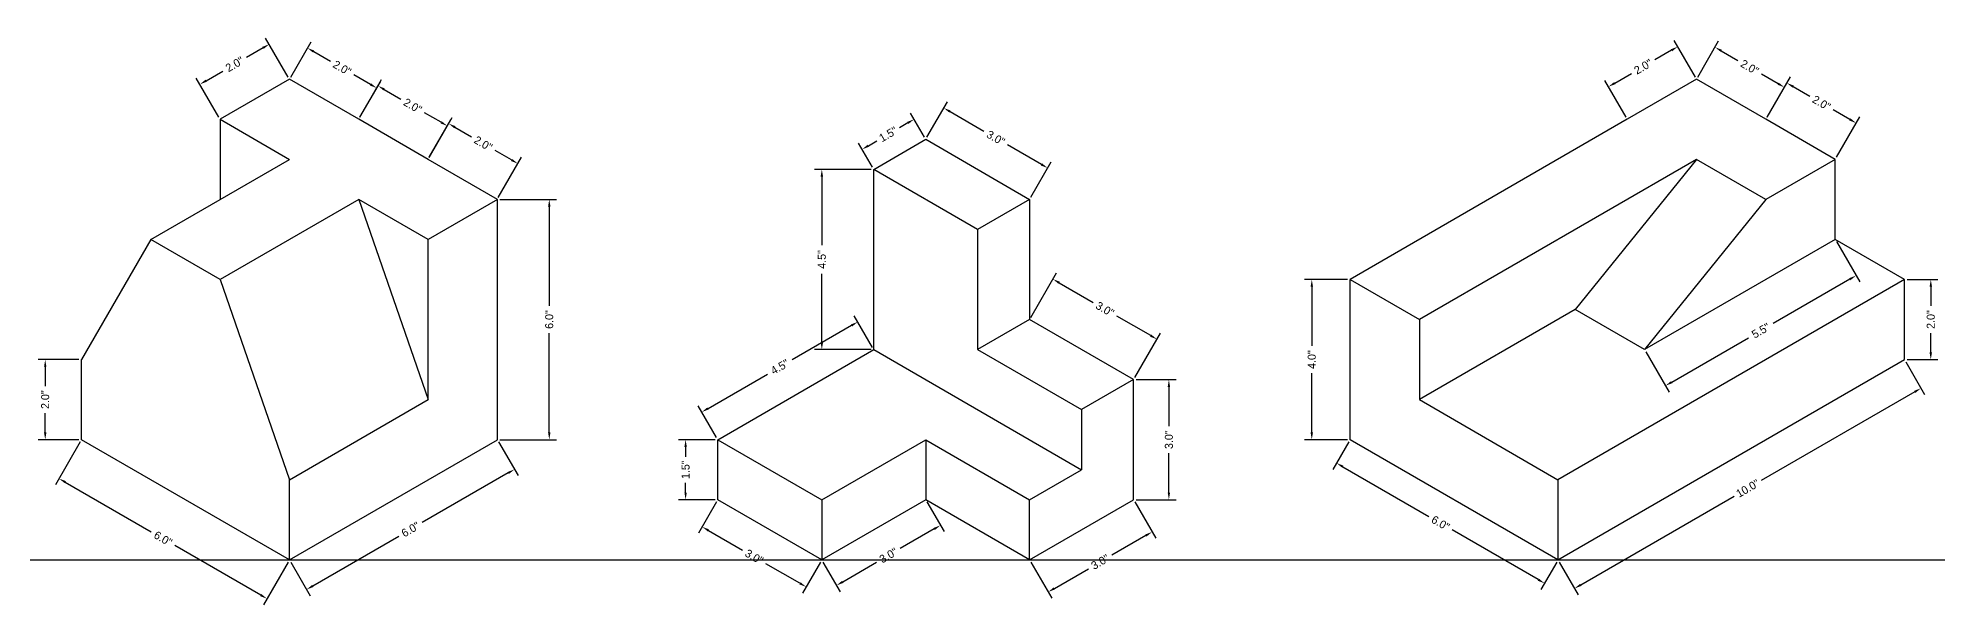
# Model space of a CAD drawing. Header units: inches. Extents: x 42.2 to 124.7, y 21.7 to 45.9.
# Drawn here: x 77.26 to 124.74, y 31.76 to 45.92 of the extents above; entities that cross this region are included whole.
import ezdxf

# ---------------------------------------------------------------- set-up
doc = ezdxf.new("R2010")
doc.units = ezdxf.units.IN
doc.header["$MEASUREMENT"] = 0
doc.dimstyles.get("Standard").update_dxf_attribs({"dimtxt": 0.2, "dimasz": 0.18, "dimexe": 0.18, "dimexo": 0.0625, "dimgap": 0.09, "dimtad": 0, "dimdec": 1, "dimzin": 0, "dimdsep": 46, "dimlunit": 3, "dimtxsty": 'Standard', "dimcen": 0.09, "dimadec": 0, "dimazin": 0, "dimtfac": 1, "dimtdec": 1, "dimtofl": 0, "dimtmove": 0, "dimatfit": 3, "dimfxl": 1, "dimtolj": 1, "dimtzin": 0, "dimarcsym": 0})

# ---------------------------------------------------------------- blocks, each defined once
blk = doc.blocks.new('*D23')
at = {"color": 0, "lineweight": -2}
for p, q in [((88.8, 41.888), (90.215, 41.888)), ((90.035, 41.708), (90.035, 39.228)), ((90.035, 36.068), (90.035, 38.548)), ((88.8, 35.888), (90.215, 35.888))]:
    blk.add_line(p, q, dxfattribs=at)
at = {"color": 0}
for points in [[(90.005, 41.708), (90.065, 41.708), (90.035, 41.888)], [(90.005, 36.068), (90.065, 36.068), (90.035, 35.888)]]:
    blk.add_solid(points, dxfattribs=at)
at = {"layer": 'Defpoints', "color": 0}
for p in [(88.738, 41.888), (88.738, 35.888), (90.035, 35.888)]:
    blk.add_point(p, dxfattribs=at)
at = {"color": 0, "insert": (90.035, 38.888), "char_height": 0.2, "attachment_point": 5, "rotation": 90}
blk.add_mtext('\\A1;6.0"', dxfattribs=at)
blk = doc.blocks.new('*D24')
at = {"color": 0, "lineweight": -2}
for p, q in [((88.769, 35.833), (89.255, 34.991)), ((89.01, 35.057), (86.862, 33.817)), ((84.125, 32.237), (86.273, 33.477)), ((83.573, 32.833), (84.059, 31.991))]:
    blk.add_line(p, q, dxfattribs=at)
at = {"color": 0}
for points in [[(88.995, 35.082), (89.025, 35.031), (89.165, 35.147)], [(84.11, 32.262), (84.14, 32.211), (83.969, 32.147)]]:
    blk.add_solid(points, dxfattribs=at)
at = {"layer": 'Defpoints', "color": 0}
for p in [(88.738, 35.888), (89.165, 35.147), (83.541, 32.888)]:
    blk.add_point(p, dxfattribs=at)
at = {"color": 0, "insert": (86.567, 33.647), "char_height": 0.2, "attachment_point": 5, "rotation": 30}
blk.add_mtext('\\A1;6.0"', dxfattribs=at)
blk = doc.blocks.new('*D25')
at = {"color": 0, "lineweight": -2}
for p, q in [((78.314, 35.833), (77.695, 34.762)), ((77.941, 34.828), (80.089, 33.588)), ((82.826, 32.008), (80.678, 33.248)), ((83.51, 32.833), (82.892, 31.762))]:
    blk.add_line(p, q, dxfattribs=at)
at = {"color": 0}
for points in [[(77.956, 34.854), (77.926, 34.802), (77.785, 34.918)], [(82.841, 32.034), (82.811, 31.982), (82.982, 31.918)]]:
    blk.add_solid(points, dxfattribs=at)
at = {"layer": 'Defpoints', "color": 0}
for p in [(78.345, 35.888), (83.541, 32.888), (82.982, 31.918)]:
    blk.add_point(p, dxfattribs=at)
at = {"color": 0, "insert": (80.384, 33.418), "char_height": 0.2, "attachment_point": 5, "rotation": 330}
blk.add_mtext('\\A1;6.0"', dxfattribs=at)
blk = doc.blocks.new('*D26')
at = {"color": 0, "lineweight": -2}
for p, q in [((83.573, 44.942), (84.082, 45.824)), ((84.148, 45.578), (84.564, 45.338)), ((85.568, 44.758), (85.153, 44.998)), ((85.305, 43.942), (85.814, 44.824))]:
    blk.add_line(p, q, dxfattribs=at)
at = {"color": 0}
for points in [[(84.163, 45.604), (84.133, 45.552), (83.992, 45.668)], [(85.583, 44.784), (85.553, 44.732), (85.724, 44.668)]]:
    blk.add_solid(points, dxfattribs=at)
at = {"layer": 'Defpoints', "color": 0}
for p in [(83.541, 44.888), (85.724, 44.668), (85.274, 43.888)]:
    blk.add_point(p, dxfattribs=at)
at = {"color": 0, "insert": (84.858, 45.168), "char_height": 0.2, "attachment_point": 5, "rotation": 330}
blk.add_mtext('\\A1;2.0"', dxfattribs=at)
blk = doc.blocks.new('*D27')
at = {"color": 0, "lineweight": -2}
for p, q in [((85.305, 43.942), (85.846, 44.878)), ((85.911, 44.632), (86.327, 44.392)), ((87.332, 43.812), (86.916, 44.052)), ((87.037, 42.942), (87.578, 43.878))]:
    blk.add_line(p, q, dxfattribs=at)
at = {"color": 0}
for points in [[(85.926, 44.658), (85.896, 44.606), (85.756, 44.722)], [(87.347, 43.838), (87.317, 43.786), (87.488, 43.722)]]:
    blk.add_solid(points, dxfattribs=at)
at = {"layer": 'Defpoints', "color": 0}
for p in [(85.274, 43.888), (87.488, 43.722), (87.006, 42.888)]:
    blk.add_point(p, dxfattribs=at)
at = {"color": 0, "insert": (86.622, 44.222), "char_height": 0.2, "attachment_point": 5, "rotation": 330}
blk.add_mtext('\\A1;2.0"', dxfattribs=at)
blk = doc.blocks.new('*D28')
at = {"color": 0, "lineweight": -2}
for p, q in [((87.032, 42.934), (87.611, 43.935)), ((87.676, 43.69), (88.09, 43.451)), ((89.092, 42.872), (88.679, 43.111)), ((88.76, 41.937), (89.338, 42.938))]:
    blk.add_line(p, q, dxfattribs=at)
at = {"color": 0}
for points in [[(87.691, 43.716), (87.661, 43.664), (87.521, 43.78)], [(89.107, 42.898), (89.077, 42.846), (89.248, 42.782)]]:
    blk.add_solid(points, dxfattribs=at)
at = {"layer": 'Defpoints', "color": 0}
for p in [(87.521, 43.78), (87.001, 42.88), (88.729, 41.882)]:
    blk.add_point(p, dxfattribs=at)
at = {"color": 0, "insert": (88.384, 43.281), "char_height": 0.2, "attachment_point": 5, "rotation": 330}
blk.add_mtext('\\A1;2.0"', dxfattribs=at)
blk = doc.blocks.new('*D29')
at = {"color": 0, "lineweight": -2}
for p, q in [((82.882, 45.671), (82.466, 45.431)), ((83.51, 44.942), (82.947, 45.916)), ((81.778, 43.942), (81.215, 44.916)), ((81.461, 44.851), (81.877, 45.091))]:
    blk.add_line(p, q, dxfattribs=at)
at = {"color": 0}
for points in [[(82.867, 45.697), (82.897, 45.645), (83.037, 45.761)], [(81.446, 44.877), (81.476, 44.825), (81.305, 44.761)]]:
    blk.add_solid(points, dxfattribs=at)
at = {"layer": 'Defpoints', "color": 0}
for p in [(81.305, 44.761), (83.541, 44.888), (81.809, 43.888)]:
    blk.add_point(p, dxfattribs=at)
at = {"color": 0, "insert": (82.171, 45.261), "char_height": 0.2, "attachment_point": 5, "rotation": 30}
blk.add_mtext('\\A1;2.0"', dxfattribs=at)
blk = doc.blocks.new('*D30')
at = {"color": 0, "lineweight": -2}
for p, q in [((78.283, 37.888), (77.259, 37.888)), ((77.439, 37.708), (77.439, 37.228)), ((77.439, 36.068), (77.439, 36.548)), ((78.283, 35.888), (77.259, 35.888))]:
    blk.add_line(p, q, dxfattribs=at)
at = {"color": 0}
for points in [[(77.409, 37.708), (77.469, 37.708), (77.439, 37.888)], [(77.409, 36.068), (77.469, 36.068), (77.439, 35.888)]]:
    blk.add_solid(points, dxfattribs=at)
at = {"layer": 'Defpoints', "color": 0}
for p in [(78.345, 37.888), (77.439, 35.888), (78.345, 35.888)]:
    blk.add_point(p, dxfattribs=at)
at = {"color": 0, "insert": (77.439, 36.888), "char_height": 0.2, "attachment_point": 5, "rotation": 90}
blk.add_mtext('\\A1;2.0"', dxfattribs=at)
blk = doc.blocks.new('*D31')
at = {"color": 0, "lineweight": -2}
for p, q in [((102.071, 38.942), (102.712, 40.052)), ((102.778, 39.806), (103.626, 39.316)), ((105.064, 38.486), (104.215, 38.976)), ((104.669, 37.442), (105.31, 38.552))]:
    blk.add_line(p, q, dxfattribs=at)
at = {"color": 0}
for points in [[(102.793, 39.832), (102.763, 39.78), (102.622, 39.896)], [(105.079, 38.512), (105.049, 38.46), (105.22, 38.396)]]:
    blk.add_solid(points, dxfattribs=at)
at = {"layer": 'Defpoints', "color": 0}
for p in [(102.039, 38.888), (105.22, 38.396), (104.637, 37.388)]:
    blk.add_point(p, dxfattribs=at)
at = {"color": 0, "insert": (103.921, 39.146), "char_height": 0.2, "attachment_point": 5, "rotation": 330}
blk.add_mtext('\\A1;3.0"', dxfattribs=at)
blk = doc.blocks.new('*D32')
at = {"color": 0, "lineweight": -2}
for p, q in [((104.7, 37.388), (105.699, 37.388)), ((105.519, 37.208), (105.519, 36.228)), ((105.519, 34.568), (105.519, 35.548)), ((104.7, 34.388), (105.699, 34.388))]:
    blk.add_line(p, q, dxfattribs=at)
at = {"color": 0}
for points in [[(105.489, 37.208), (105.549, 37.208), (105.519, 37.388)], [(105.489, 34.568), (105.549, 34.568), (105.519, 34.388)]]:
    blk.add_solid(points, dxfattribs=at)
at = {"layer": 'Defpoints', "color": 0}
for p in [(104.637, 37.388), (104.637, 34.388), (105.519, 34.388)]:
    blk.add_point(p, dxfattribs=at)
at = {"color": 0, "insert": (105.519, 35.888), "char_height": 0.2, "attachment_point": 5, "rotation": 90}
blk.add_mtext('\\A1;3.0"', dxfattribs=at)
blk = doc.blocks.new('*D33')
at = {"color": 0, "lineweight": -2}
for p, q in [((104.669, 34.333), (105.19, 33.43)), ((104.944, 33.496), (104.096, 33.006)), ((102.071, 32.833), (102.592, 31.93)), ((102.658, 32.176), (103.507, 32.666))]:
    blk.add_line(p, q, dxfattribs=at)
at = {"color": 0}
for points in [[(104.929, 33.522), (104.959, 33.47), (105.1, 33.586)], [(102.643, 32.202), (102.673, 32.15), (102.502, 32.086)]]:
    blk.add_solid(points, dxfattribs=at)
at = {"layer": 'Defpoints', "color": 0}
for p in [(104.637, 34.388), (102.039, 32.888), (102.502, 32.086)]:
    blk.add_point(p, dxfattribs=at)
at = {"color": 0, "insert": (103.801, 32.836), "char_height": 0.2, "attachment_point": 5, "rotation": 30}
blk.add_mtext('\\A1;3.0"', dxfattribs=at)
blk = doc.blocks.new('*D34')
at = {"color": 0, "lineweight": -2}
for p, q in [((99.473, 34.333), (99.9, 33.593)), ((99.654, 33.659), (98.805, 33.169)), ((96.874, 32.833), (97.302, 32.093)), ((97.368, 32.339), (98.216, 32.829))]:
    blk.add_line(p, q, dxfattribs=at)
at = {"color": 0}
for points in [[(99.639, 33.685), (99.669, 33.633), (99.81, 33.749)], [(97.353, 32.365), (97.383, 32.313), (97.212, 32.249)]]:
    blk.add_solid(points, dxfattribs=at)
at = {"layer": 'Defpoints', "color": 0}
for p in [(99.441, 34.388), (96.843, 32.888), (97.212, 32.249)]:
    blk.add_point(p, dxfattribs=at)
at = {"color": 0, "insert": (98.511, 32.999), "char_height": 0.2, "attachment_point": 5, "rotation": 30}
blk.add_mtext('\\A1;3.0"', dxfattribs=at)
blk = doc.blocks.new('*D35')
at = {"color": 0, "lineweight": -2}
for p, q in [((94.183, 35.888), (93.262, 35.888)), ((93.442, 35.708), (93.442, 35.461)), ((93.442, 34.568), (93.442, 34.814)), ((94.183, 34.388), (93.262, 34.388))]:
    blk.add_line(p, q, dxfattribs=at)
at = {"color": 0}
for points in [[(93.412, 35.708), (93.472, 35.708), (93.442, 35.888)], [(93.412, 34.568), (93.472, 34.568), (93.442, 34.388)]]:
    blk.add_solid(points, dxfattribs=at)
at = {"layer": 'Defpoints', "color": 0}
for p in [(94.245, 35.888), (93.442, 34.388), (94.245, 34.388)]:
    blk.add_point(p, dxfattribs=at)
at = {"color": 0, "insert": (93.442, 35.138), "char_height": 0.2, "attachment_point": 5, "rotation": 90}
blk.add_mtext('\\A1;1.5"', dxfattribs=at)
blk = doc.blocks.new('*D36')
at = {"color": 0, "lineweight": -2}
for p, q in [((94.214, 34.333), (93.766, 33.557)), ((94.012, 33.623), (94.86, 33.133)), ((96.298, 32.303), (95.449, 32.793)), ((96.812, 32.833), (96.364, 32.057))]:
    blk.add_line(p, q, dxfattribs=at)
at = {"color": 0}
for points in [[(94.027, 33.649), (93.997, 33.597), (93.856, 33.713)], [(96.313, 32.329), (96.283, 32.277), (96.454, 32.213)]]:
    blk.add_solid(points, dxfattribs=at)
at = {"layer": 'Defpoints', "color": 0}
for p in [(94.245, 34.388), (96.843, 32.888), (96.454, 32.213)]:
    blk.add_point(p, dxfattribs=at)
at = {"color": 0, "insert": (95.155, 32.963), "char_height": 0.2, "attachment_point": 5, "rotation": 330}
blk.add_mtext('\\A1;3.0"', dxfattribs=at)
blk = doc.blocks.new('*D37')
at = {"color": 0, "lineweight": -2}
for p, q in [((98.08, 42.638), (96.666, 42.638)), ((96.846, 42.458), (96.846, 40.744)), ((96.846, 38.318), (96.846, 40.031)), ((98.08, 38.138), (96.666, 38.138))]:
    blk.add_line(p, q, dxfattribs=at)
at = {"color": 0}
for points in [[(96.816, 42.458), (96.876, 42.458), (96.846, 42.638)], [(96.816, 38.318), (96.876, 38.318), (96.846, 38.138)]]:
    blk.add_solid(points, dxfattribs=at)
at = {"layer": 'Defpoints', "color": 0}
for p in [(98.142, 42.638), (96.846, 38.138), (98.142, 38.138)]:
    blk.add_point(p, dxfattribs=at)
at = {"color": 0, "insert": (96.846, 40.388), "char_height": 0.2, "attachment_point": 5, "rotation": 90}
blk.add_mtext('\\A1;4.5"', dxfattribs=at)
blk = doc.blocks.new('*D38')
at = {"color": 0, "lineweight": -2}
for p, q in [((98.111, 38.192), (97.653, 38.984)), ((97.587, 38.739), (96.104, 37.882)), ((94.002, 36.669), (95.486, 37.525)), ((94.214, 35.942), (93.756, 36.734))]:
    blk.add_line(p, q, dxfattribs=at)
at = {"color": 0}
for points in [[(97.572, 38.765), (97.602, 38.713), (97.743, 38.829)], [(93.987, 36.695), (94.017, 36.643), (93.846, 36.579)]]:
    blk.add_solid(points, dxfattribs=at)
at = {"layer": 'Defpoints', "color": 0}
for p in [(98.142, 38.138), (93.846, 36.579), (94.245, 35.888)]:
    blk.add_point(p, dxfattribs=at)
at = {"color": 0, "insert": (95.795, 37.704), "char_height": 0.2, "attachment_point": 5, "rotation": 30}
blk.add_mtext('\\A1;4.5"', dxfattribs=at)
blk = doc.blocks.new('*D39')
at = {"color": 0, "lineweight": -2}
for p, q in [((98.997, 43.798), (98.783, 43.675)), ((99.41, 43.442), (99.062, 44.044)), ((98.111, 42.692), (97.763, 43.294)), ((98.009, 43.228), (98.223, 43.351))]:
    blk.add_line(p, q, dxfattribs=at)
at = {"color": 0}
for points in [[(98.982, 43.824), (99.012, 43.772), (99.152, 43.888)], [(97.994, 43.254), (98.024, 43.202), (97.853, 43.138)]]:
    blk.add_solid(points, dxfattribs=at)
at = {"layer": 'Defpoints', "color": 0}
for p in [(99.152, 43.888), (99.441, 43.388), (98.142, 42.638)]:
    blk.add_point(p, dxfattribs=at)
at = {"color": 0, "insert": (98.503, 43.513), "char_height": 0.2, "attachment_point": 5, "rotation": 30}
blk.add_mtext('\\A1;1.5"', dxfattribs=at)
blk = doc.blocks.new('*D40')
at = {"color": 0, "lineweight": -2}
for p, q in [((99.473, 43.442), (99.983, 44.326)), ((100.049, 44.08), (100.898, 43.59)), ((102.335, 42.76), (101.487, 43.25)), ((102.071, 41.942), (102.581, 42.826))]:
    blk.add_line(p, q, dxfattribs=at)
at = {"color": 0}
for points in [[(100.064, 44.106), (100.034, 44.054), (99.893, 44.17)], [(102.35, 42.786), (102.32, 42.734), (102.491, 42.67)]]:
    blk.add_solid(points, dxfattribs=at)
at = {"layer": 'Defpoints', "color": 0}
for p in [(99.441, 43.388), (102.491, 42.67), (102.039, 41.888)]:
    blk.add_point(p, dxfattribs=at)
at = {"color": 0, "insert": (101.192, 43.42), "char_height": 0.2, "attachment_point": 5, "rotation": 330}
blk.add_mtext('\\A1;3.0"', dxfattribs=at)
blk = doc.blocks.new('*D41')
at = {"color": 0, "lineweight": -2}
for p, q in [((122.201, 40.833), (122.781, 39.829)), ((122.535, 39.895), (120.618, 38.788)), ((117.438, 38.083), (118.018, 37.079)), ((118.084, 37.325), (120.001, 38.431))]:
    blk.add_line(p, q, dxfattribs=at)
at = {"color": 0}
for points in [[(122.52, 39.921), (122.55, 39.869), (122.691, 39.985)], [(118.069, 37.351), (118.099, 37.299), (117.928, 37.235)]]:
    blk.add_solid(points, dxfattribs=at)
at = {"layer": 'Defpoints', "color": 0}
for p in [(122.17, 40.888), (117.407, 38.138), (117.928, 37.235)]:
    blk.add_point(p, dxfattribs=at)
at = {"color": 0, "insert": (120.31, 38.61), "char_height": 0.2, "attachment_point": 5, "rotation": 30}
blk.add_mtext('\\A1;5.5"', dxfattribs=at)
blk = doc.blocks.new('*D42')
at = {"color": 0, "lineweight": -2}
for p, q in [((123.964, 39.888), (124.738, 39.888)), ((124.558, 39.708), (124.558, 39.228)), ((124.558, 38.068), (124.558, 38.548)), ((123.964, 37.888), (124.738, 37.888))]:
    blk.add_line(p, q, dxfattribs=at)
at = {"color": 0}
for points in [[(124.528, 39.708), (124.588, 39.708), (124.558, 39.888)], [(124.528, 38.068), (124.588, 38.068), (124.558, 37.888)]]:
    blk.add_solid(points, dxfattribs=at)
at = {"layer": 'Defpoints', "color": 0}
for p in [(123.902, 39.888), (123.902, 37.888), (124.558, 37.888)]:
    blk.add_point(p, dxfattribs=at)
at = {"color": 0, "insert": (124.558, 38.888), "char_height": 0.2, "attachment_point": 5, "rotation": 90}
blk.add_mtext('\\A1;2.0"', dxfattribs=at)
blk = doc.blocks.new('*D43')
at = {"color": 0, "lineweight": -2}
for p, q in [((123.933, 37.833), (124.404, 37.018)), ((124.158, 37.083), (120.322, 34.868)), ((115.81, 32.263), (119.646, 34.478)), ((115.273, 32.833), (115.744, 32.018))]:
    blk.add_line(p, q, dxfattribs=at)
at = {"color": 0}
for points in [[(124.143, 37.109), (124.173, 37.057), (124.314, 37.173)], [(115.795, 32.289), (115.825, 32.237), (115.654, 32.173)]]:
    blk.add_solid(points, dxfattribs=at)
at = {"layer": 'Defpoints', "color": 0}
for p in [(123.902, 37.888), (115.242, 32.888), (115.654, 32.173)]:
    blk.add_point(p, dxfattribs=at)
at = {"color": 0, "insert": (119.984, 34.673), "char_height": 0.2, "attachment_point": 5, "rotation": 30}
blk.add_mtext('\\A1;10.0"', dxfattribs=at)
blk = doc.blocks.new('*D44')
at = {"color": 0, "lineweight": -2}
for p, q in [((110.014, 35.833), (109.619, 35.148)), ((109.865, 35.214), (112.012, 33.974)), ((114.749, 32.394), (112.601, 33.634)), ((115.21, 32.833), (114.815, 32.148))]:
    blk.add_line(p, q, dxfattribs=at)
at = {"color": 0}
for points in [[(109.88, 35.24), (109.85, 35.188), (109.709, 35.304)], [(114.764, 32.42), (114.734, 32.368), (114.905, 32.304)]]:
    blk.add_solid(points, dxfattribs=at)
at = {"layer": 'Defpoints', "color": 0}
for p in [(110.046, 35.888), (115.242, 32.888), (114.905, 32.304)]:
    blk.add_point(p, dxfattribs=at)
at = {"color": 0, "insert": (112.307, 33.804), "char_height": 0.2, "attachment_point": 5, "rotation": 330}
blk.add_mtext('\\A1;6.0"', dxfattribs=at)
blk = doc.blocks.new('*D45')
at = {"color": 0, "lineweight": -2}
for p, q in [((109.983, 39.888), (108.91, 39.888)), ((109.09, 39.708), (109.09, 38.228)), ((109.09, 36.068), (109.09, 37.548)), ((109.983, 35.888), (108.91, 35.888))]:
    blk.add_line(p, q, dxfattribs=at)
at = {"color": 0}
for points in [[(109.06, 39.708), (109.12, 39.708), (109.09, 39.888)], [(109.06, 36.068), (109.12, 36.068), (109.09, 35.888)]]:
    blk.add_solid(points, dxfattribs=at)
at = {"layer": 'Defpoints', "color": 0}
for p in [(110.046, 39.888), (109.09, 35.888), (110.046, 35.888)]:
    blk.add_point(p, dxfattribs=at)
at = {"color": 0, "insert": (109.09, 37.888), "char_height": 0.2, "attachment_point": 5, "rotation": 90}
blk.add_mtext('\\A1;4.0"', dxfattribs=at)
blk = doc.blocks.new('*D46')
at = {"color": 0, "lineweight": -2}
for p, q in [((118.08, 45.611), (117.664, 45.371)), ((118.675, 44.942), (118.146, 45.857)), ((116.943, 43.942), (116.414, 44.857)), ((116.66, 44.791), (117.076, 45.031))]:
    blk.add_line(p, q, dxfattribs=at)
at = {"color": 0}
for points in [[(118.065, 45.637), (118.095, 45.585), (118.236, 45.701)], [(116.645, 44.817), (116.675, 44.765), (116.504, 44.701)]]:
    blk.add_solid(points, dxfattribs=at)
at = {"layer": 'Defpoints', "color": 0}
for p in [(116.504, 44.701), (118.706, 44.888), (116.974, 43.888)]:
    blk.add_point(p, dxfattribs=at)
at = {"color": 0, "insert": (117.37, 45.201), "char_height": 0.2, "attachment_point": 5, "rotation": 30}
blk.add_mtext('\\A1;2.0"', dxfattribs=at)
blk = doc.blocks.new('*D47')
at = {"color": 0, "lineweight": -2}
for p, q in [((118.737, 44.942), (119.257, 45.843)), ((119.323, 45.597), (119.739, 45.357)), ((120.744, 44.777), (120.328, 45.017)), ((120.469, 43.942), (120.989, 44.843))]:
    blk.add_line(p, q, dxfattribs=at)
at = {"color": 0}
for points in [[(119.338, 45.623), (119.308, 45.571), (119.167, 45.687)], [(120.759, 44.803), (120.729, 44.751), (120.899, 44.687)]]:
    blk.add_solid(points, dxfattribs=at)
at = {"layer": 'Defpoints', "color": 0}
for p in [(118.706, 44.888), (120.899, 44.687), (120.438, 43.888)]:
    blk.add_point(p, dxfattribs=at)
at = {"color": 0, "insert": (120.033, 45.187), "char_height": 0.2, "attachment_point": 5, "rotation": 330}
blk.add_mtext('\\A1;2.0"', dxfattribs=at)
blk = doc.blocks.new('*D48')
at = {"color": 0, "lineweight": -2}
for p, q in [((120.469, 43.942), (121.051, 44.95)), ((121.117, 44.704), (121.533, 44.464)), ((122.537, 43.884), (122.122, 44.124)), ((122.201, 42.942), (122.783, 43.95))]:
    blk.add_line(p, q, dxfattribs=at)
at = {"color": 0}
for points in [[(121.132, 44.73), (121.102, 44.678), (120.961, 44.794)], [(122.552, 43.91), (122.522, 43.858), (122.693, 43.794)]]:
    blk.add_solid(points, dxfattribs=at)
at = {"layer": 'Defpoints', "color": 0}
for p in [(120.438, 43.888), (122.693, 43.794), (122.17, 42.888)]:
    blk.add_point(p, dxfattribs=at)
at = {"color": 0, "insert": (121.827, 44.294), "char_height": 0.2, "attachment_point": 5, "rotation": 330}
blk.add_mtext('\\A1;2.0"', dxfattribs=at)

msp = doc.modelspace()

# ---------------------------------------------------------------- linework, layer by layer
for p, q in [((83.541, 44.888), (81.809, 43.888)), ((85.274, 43.888), (83.541, 44.888)), ((118.706, 44.888), (116.974, 43.888)), ((120.438, 43.888), (118.706, 44.888)), ((81.809, 43.888), (83.541, 42.888)), ((81.809, 43.888), (81.809, 41.888)), ((87.006, 42.888), (85.274, 43.888)), ((116.974, 43.888), (110.046, 39.888)), ((122.17, 42.888), (120.438, 43.888)), ((98.142, 42.638), (99.441, 43.388)), ((99.441, 43.388), (102.039, 41.888)), ((80.077, 40.888), (83.541, 42.888)), ((88.738, 41.888), (87.006, 42.888)), ((118.706, 42.888), (111.778, 38.888)), ((118.706, 42.888), (115.675, 39.138)), ((120.438, 41.888), (118.706, 42.888)), ((122.17, 42.888), (120.438, 41.888)), ((122.17, 40.888), (122.17, 42.888)), ((98.142, 38.138), (98.142, 42.638)), ((100.74, 41.138), (98.142, 42.638)), ((85.274, 41.888), (81.809, 39.888)), ((87.006, 40.888), (85.274, 41.888)), ((85.274, 41.888), (87.006, 36.888)), ((88.738, 41.888), (87.006, 40.888)), ((88.738, 35.888), (88.738, 41.888)), ((102.039, 41.888), (100.74, 41.138)), ((102.039, 41.888), (102.039, 38.888)), ((120.438, 41.888), (117.407, 38.138)), ((80.077, 40.888), (78.345, 37.888)), ((81.809, 39.888), (80.077, 40.888)), ((87.006, 36.888), (87.006, 40.888)), ((100.74, 41.138), (100.74, 38.138)), ((122.17, 40.888), (117.407, 38.138)), ((123.902, 39.888), (122.17, 40.888)), ((81.809, 39.888), (83.541, 34.888)), ((110.046, 35.888), (110.046, 39.888)), ((110.046, 39.888), (111.778, 38.888)), ((123.902, 39.888), (115.242, 34.888)), ((123.902, 37.888), (123.902, 39.888)), ((115.675, 39.138), (111.778, 36.888)), ((117.407, 38.138), (115.675, 39.138)), ((102.039, 38.888), (100.74, 38.138)), ((104.637, 37.388), (102.039, 38.888)), ((111.778, 38.888), (111.778, 36.888)), ((94.245, 35.888), (98.142, 38.138)), ((98.142, 38.138), (103.338, 35.138)), ((100.74, 38.138), (103.338, 36.638)), ((78.345, 35.888), (78.345, 37.888)), ((115.242, 32.888), (123.902, 37.888)), ((104.637, 37.388), (103.338, 36.638)), ((104.637, 34.388), (104.637, 37.388)), ((83.541, 34.888), (87.006, 36.888)), ((103.338, 36.638), (103.338, 35.138)), ((111.778, 36.888), (115.242, 34.888)), ((83.541, 32.888), (78.345, 35.888)), ((83.541, 32.888), (88.738, 35.888)), ((94.245, 34.388), (94.245, 35.888)), ((94.245, 35.888), (96.843, 34.388)), ((96.843, 34.388), (99.441, 35.888)), ((99.441, 35.888), (102.039, 34.388)), ((99.441, 35.888), (99.441, 34.388)), ((115.242, 32.888), (110.046, 35.888)), ((102.039, 34.388), (103.338, 35.138)), ((83.541, 32.888), (83.541, 34.888)), ((115.242, 34.888), (115.242, 32.888)), ((96.843, 32.888), (94.245, 34.388)), ((99.441, 34.388), (96.843, 32.888)), ((96.843, 34.388), (96.843, 32.888)), ((102.039, 32.888), (99.441, 34.388)), ((102.039, 32.888), (104.637, 34.388)), ((102.039, 32.888), (102.039, 34.388))]:
    msp.add_line(p, q)
msp.add_xline((47.879, 32.888), (1, 0))

# ---------------------------------------------------------------- dimensions: what is measured, and where the dimension line sits
for p1, p2, distance, picture, middle in [((83.541, 44.888), (81.809, 43.888), -1.008, '*D29', (82.171, 45.261)), ((83.541, 44.888), (85.274, 43.888), 0.901, '*D26', (84.858, 45.168)), ((118.706, 44.888), (116.974, 43.888), -0.94, '*D46', (117.37, 45.201)), ((118.706, 44.888), (120.438, 43.888), 0.923, '*D47', (120.033, 45.187)), ((85.274, 43.888), (87.006, 42.888), 0.964, '*D27', (86.622, 44.222)), ((120.438, 43.888), (122.17, 42.888), 1.046, '*D48', (121.827, 44.294)), ((99.441, 43.388), (102.039, 41.888), 0.903, '*D40', (101.192, 43.42)), ((88.729, 41.882), (87.001, 42.88), -1.039, '*D28', (88.384, 43.281)), ((98.142, 42.638), (99.441, 43.388), 0.578, '*D39', (98.503, 43.513)), ((98.142, 42.638), (98.142, 38.138), -1.297, '*D37', (96.846, 40.388)), ((88.738, 41.888), (88.738, 35.888), 1.297, '*D23', (90.035, 38.888)), ((122.17, 40.888), (117.407, 38.138), 1.042, '*D41', (120.31, 38.61)), ((102.039, 38.888), (104.637, 37.388), 1.165, '*D31', (103.921, 39.146)), ((110.046, 39.888), (110.046, 35.888), -0.955, '*D45', (109.09, 37.888)), ((123.902, 39.888), (123.902, 37.888), 0.656, '*D42', (124.558, 38.888)), ((98.142, 38.138), (94.245, 35.888), -0.798, '*D38', (95.795, 37.704)), ((78.345, 37.888), (78.345, 35.888), -0.907, '*D30', (77.439, 36.888)), ((123.902, 37.888), (115.242, 32.888), 0.825, '*D43', (119.984, 34.673)), ((104.637, 37.388), (104.637, 34.388), 0.881, '*D32', (105.519, 35.888)), ((78.345, 35.888), (83.541, 32.888), -1.12, '*D25', (80.384, 33.418)), ((83.541, 32.888), (88.738, 35.888), -0.856, '*D24', (86.567, 33.647)), ((94.245, 35.888), (94.245, 34.388), -0.803, '*D35', (93.442, 35.138)), ((110.046, 35.888), (115.242, 32.888), -0.674, '*D44', (112.307, 33.804)), ((94.245, 34.388), (96.843, 32.888), -0.779, '*D36', (95.155, 32.963)), ((99.441, 34.388), (96.843, 32.888), 0.737, '*D34', (98.511, 32.999)), ((104.637, 34.388), (102.039, 32.888), 0.925, '*D33', (103.801, 32.836))]:
    dim = msp.add_aligned_dim(p1=p1, p2=p2, distance=distance, dimstyle='Standard')
    dim.commit()
    dim.dimension.update_dxf_attribs({"geometry": picture, "text_midpoint": middle})

doc.saveas('drawing.dxf')
